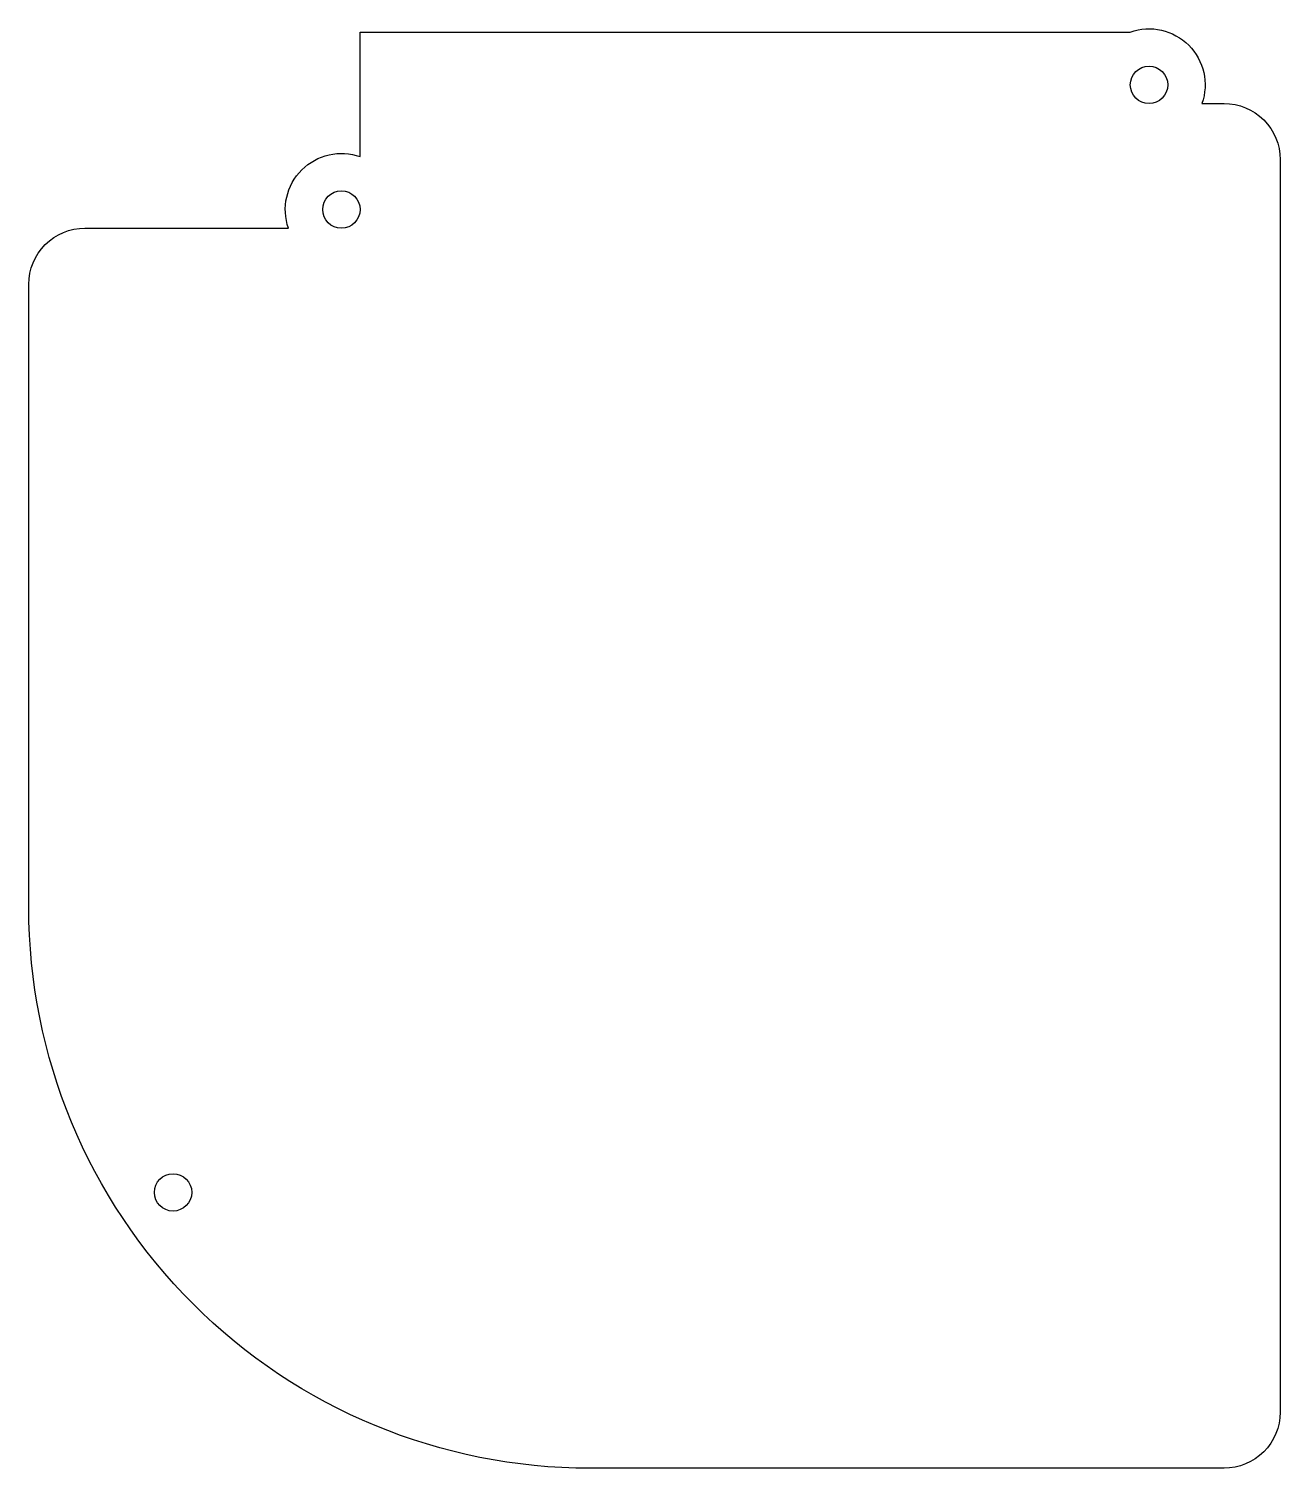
# Model space of a CAD drawing. Header units: millimetres. Extents: x -6.8 to 60.1, y -37 to 40.
import ezdxf

# ---------------------------------------------------------------- set-up
doc = ezdxf.new("R2010")
doc.units = ezdxf.units.MM
doc.layers.get('0').update_dxf_attribs({"linetype": 'CONTINUOUS'})

msp = doc.modelspace()

# ---------------------------------------------------------------- linework, layer by layer
msp.add_lwpolyline([(-6.81, -6.991), (-6.81, 26.35, -0.414214), (-3.81, 29.35), (7.084, 29.35, -0.630603), (10.913, 33.179), (10.913, 39.848), (52.113, 39.848, -0.630602), (55.941, 36.02), (57.13, 36.02, -0.414214), (60.13, 33.02), (60.13, 30.48), (60.13, -33.991, -0.414214), (57.13, -36.991), (23.19, -36.991, -0.414214)], format="xyb", close=True)
for centre in [(53.113, 37.02), (9.913, 30.35), (0.906, -22.236)]:
    msp.add_circle(centre, 1)

doc.saveas('drawing.dxf')
